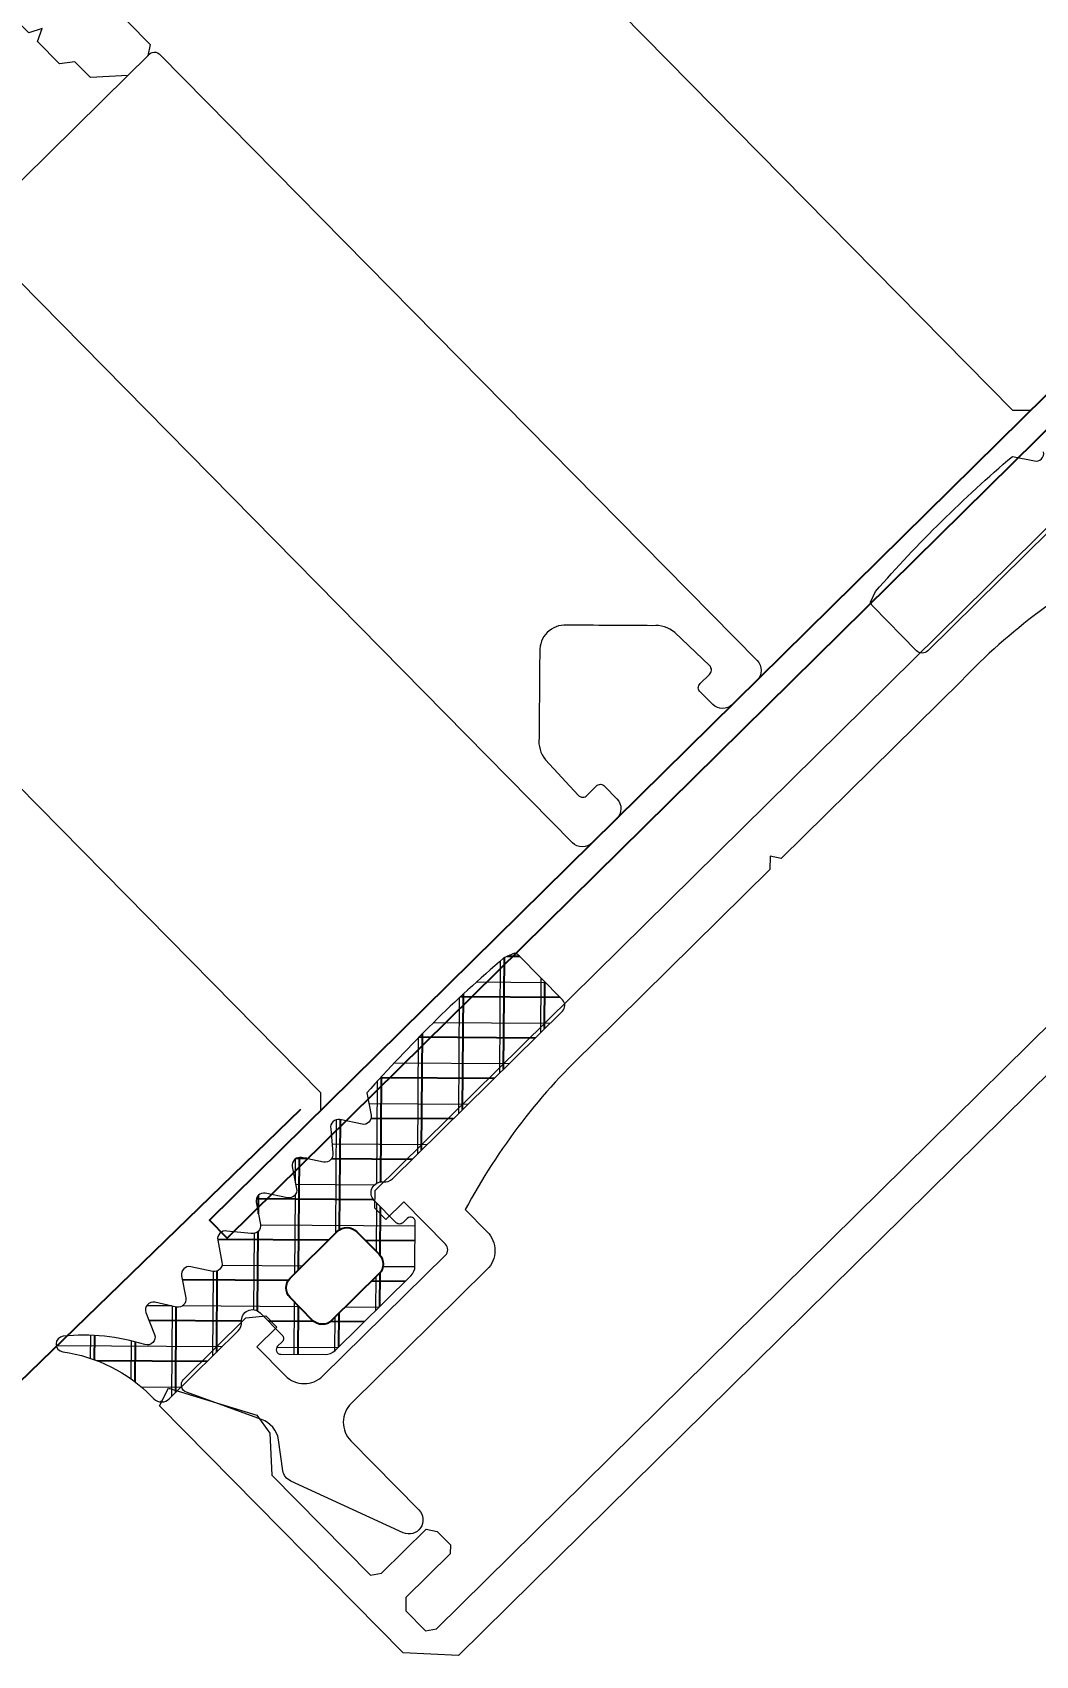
# Model space of a CAD drawing. Header units: millimetres. Extents: x -8417289 to 9420486, y 0 to 166066.
# Drawn here: x -189557.9 to -189518.7, y 109668.6 to 109731.8 of the extents above; entities that cross this region are included whole.
import ezdxf
from ezdxf import colors
from ezdxf.entities.mleader import LeaderData, LeaderLine
from ezdxf.math import Vec2, Vec3

# ---------------------------------------------------------------- set-up
doc = ezdxf.new("R2010")
doc.units = ezdxf.units.MM
doc.header["$MEASUREMENT"] = 0
doc.layers.get('0').update_dxf_attribs({"color": 250, "lineweight": 9})
for name, color, linetype, lineweight in [('_АР ТЕКСТ', 250, 'Continuous', 25), ('АР_Перегородки витражные', 152, 'Continuous', 13), ('АР_Подоконники', 163, 'Continuous', 9), ('АР_Размеры дверей', 15, 'Continuous', 0), ('АР_Сущ Несущая стена', 216, 'Continuous', 30)]:
    doc.layers.add(name, color=color, linetype=linetype, lineweight=lineweight)
for name, color, linetype in [('Тонкая', 7, 'Continuous'), ('ТХ_привязки ЭО', 96, 'Continuous'), ('ТХ_привязки_ВК', 174, 'Continuous')]:
    doc.layers.add(name, color=color, linetype=linetype)
doc.layers.add('ТХ_Задание КР', color=7, linetype='Continuous', true_color=0x9a5430)
doc.layers.get('АР_Размеры дверей').off()
doc.styles.add('ISOCPEUR', font='isocpeur.TTF')
doc.styles.add('ГОСТ 2.304', font='isocpeur.TTF', dxfattribs={"width": 0.7})

# ---------------------------------------------------------------- blocks, each defined once
blk = doc.blocks.new('_DotSmall')
at = {"color": 0, "linetype": 'ByBlock', "const_width": 0.5}
blk.add_lwpolyline([(-0.0625, 0, 1), (0.0625, 0, 1)], format="xyb", close=True, dxfattribs=at)
blk = doc.blocks.new('стойка витр.')
h = blk.add_hatch()
h.set_pattern_fill('ANSI37', scale=0.5, angle=-69.23283665521843)
h.set_pattern_definition([(335.7671633447816, (-69115.91679156918, 318510.7132420751), (0.6515825639889636, 1.447617495164233), []), (65.76716334478155, (-69115.91679156918, 318510.7132420751), (-1.447617495164233, 0.6515825639889636), [])])
edge = h.paths.add_edge_path()
edge.add_arc((-61.4231846681505, -46.18171078326122), 0.5487303657935584, 155.7657062155241, 200.7671633447816)
edge.add_line((-61.92355794899049, -45.95647403381008), (-61.2158101547102, -44.38418138318229))
edge.add_arc((-61.04906058835331, -44.45924160668073), 0.1828645893715156, 20.76716334478156, 155.7657062155241)
edge.add_line((-60.87807688978501, -44.39440310015198), (-60.79158864807687, -44.62247867199039))
edge.add_arc((-60.62063568932354, -44.55765182228788), 0.1828317201998032, 200.7671633447816, 290.7671633447816)
edge.add_line((-60.55580883962102, -44.72860478100483), (-59.41573388126562, -44.29627843504568))
edge.add_arc((-59.56703588945675, -43.89728440591716), 0.4267183308264255, -69.23283665521843, 72.29363907948373)
edge.add_arc((-59.30747769982554, -43.08429274379887), 0.4267017864716978, 200.7671633447816, 252.293639079486)
edge.add_line((-59.70645626049372, -43.23558888620755), (-63.00984306025202, -34.52432573194528))
edge.add_arc((-62.72490235927398, -34.41627373836673), 0.3047399585219917, 110.7671633447816, 200.7671633447816)
edge.add_line((-62.83295435277978, -34.13133303751965), (-60.55276270053582, -33.26666451912024))
edge.add_arc((-60.44481104638544, -33.55134061801073), 0.3044569814295733, 76.40287424864536, 110.7671633447816)
edge.add_line((-60.3732352333609, -33.25541671472456), (-60.07017099490622, -33.59351893464918))
edge.add_arc((-108.2133039044274, -55.86215009907028), 53.04387976268197, 16.71140087810911, 24.82292581145404)
edge.add_line((-57.40971669906867, -40.60932389061054), (-57.92081016927841, -41.32469074693654))
edge.add_arc((-57.67080742027611, -41.49902445886983), 0.304784542952794, 145.110888314415, 256.4234383751481)
edge.add_line((-57.74235391136608, -41.79529244099831), (-56.88543317024596, -41.99189640294935))
edge.add_arc((-56.95697966133594, -42.28816438507783), 0.304784542952794, -34.8891116855724, 76.4234383751481)
edge.add_line((-56.70697691233363, -42.46249809701112), (-57.17481998566655, -43.29191928954242))
edge.add_arc((-56.92481723669334, -43.46625300146843), 0.304784542952794, 145.1108883144276, 256.4234383751481)
edge.add_line((-56.99636372778332, -43.76252098359691), (-56.1394429866632, -43.95912494554796))
edge.add_arc((-56.21098947775317, -44.25539292764006), 0.3047845429175452, -34.88911168634446, 76.4234383742182)
edge.add_line((-55.96098672877997, -44.42972663955879), (-56.47208019898972, -45.14509349588479))
edge.add_arc((-56.22207744998741, -45.31942720781808), 0.304784542952794, 145.110888314415, 256.4234383752311)
edge.add_line((-56.29362394107739, -45.61569518994656), (-55.43668121195515, -45.81235713578644))
edge.add_arc((-55.50822770304512, -46.10862511790765), 0.3047845429466369, -34.88911168643649, 76.42343837776687)
edge.add_line((-55.25822495407192, -46.28295882984094), (-55.76931842428166, -46.99832568616694))
edge.add_arc((-55.51931567527936, -47.17265939811477), 0.3047845429466368, 145.1108883110316, 256.4234383751786)
edge.add_line((-55.59086216636933, -47.46892738023598), (-54.69071301640361, -47.77952769444528))
edge.add_arc((-54.76225950749358, -48.07579567657376), 0.304784542952794, -34.88911168566796, 76.42343837513553)
edge.add_line((-54.51225675849128, -48.25012938850705), (-55.0233282406989, -48.96555422872189))
edge.add_arc((-54.7733254917257, -49.13988794066245), 0.3047845429466368, 145.1108883109486, 256.4234383751578)
edge.add_line((-54.84487198281568, -49.43615592278366), (-53.98795124169555, -49.6327598847347))
edge.add_arc((-54.05949773284374, -49.92902786688501), 0.3047845429818857, -34.88911169317796, 76.42343837111807)
edge.add_line((-53.80949498384143, -50.10336157886923), (-54.32058845405118, -50.81872843519523))
edge.add_arc((-54.07058570504887, -50.99306214712851), 0.3047845429527939, 145.110888314415, 256.4234383750821)
edge.add_line((-54.14213219613885, -51.289330129257), (-53.29055360303028, -51.47184183257195))
edge.add_arc((-53.362076024001, -51.76811134383752), 0.3047803799531579, -43.67508993618791, 76.42790436632716)
edge.add_line((-53.141638296569, -51.97858292939782), (-53.80995652789716, -52.62318184232572))
edge.add_arc((-53.58948976171087, -52.83365406201483), 0.304801821276656, 136.3285933989482, 262.747126980386)
edge.add_arc((-54.63612651554286, -61.05759711530845), 7.985474883734515, 59.5860415328172, 82.74712698038475)
edge.add_arc((-50.74783774605021, -54.43386708250182), 0.3048115604497932, 253.2910110232634, 419.5860415328165)
edge.add_arc((-52.57053616183111, -60.50577614369104), 6.03477116777137, 73.29101102326332, 110.7671633447816)
edge.add_line((-54.71029190413537, -54.86308986830409), (-54.82445022999309, -54.90637969896488))
edge.add_arc((-54.97574411131791, -54.50740710097307), 0.4266954176128115, 200.7671633447816, 290.7671633447816)
edge.add_line((-55.37471671431558, -54.65870098416781), (-56.71485841512913, -51.12465313347639))
edge.add_arc((-56.31587985443184, -50.97335699107498), 0.4267017864716978, 149.2366398299847, 200.7671633447816)
edge.add_arc((-57.04912318740389, -50.53689152278093), 0.4266140358978636, -30.76336017001563, 40.01429570365114)
edge.add_arc((-57.04924751253566, -50.53686138928606), 0.4266898917694475, 40.00046259028549, 110.7671633447816)
edge.add_line((-57.20053943697712, -50.13789395169442), (-58.34061702035251, -50.57022129308461))
edge.add_arc((-58.27579017065, -50.74117425180884), 0.1828317201998032, 110.7671633447816, 200.7671633447816)
edge.add_line((-58.44674312937423, -50.80600110151136), (-58.36025488766609, -51.03407667334977))
edge.add_arc((-58.5312385862635, -51.09891517987853), 0.1828645893715156, 245.768620474039, 380.7671633447816)
edge.add_line((-58.60629032819998, -51.26566856380668), (-60.17861897521652, -50.55800074261788))
edge.add_arc((-59.95340767674497, -50.05761600615369), 0.5487303657759914, 200.7671633447816, 245.768620474038)
edge.add_line((-60.46648650063435, -50.25217996134597), (-61.93626349206897, -46.37627473846078))
edge = h.paths.add_edge_path(flags=16)
edge.add_arc((-59.3589242202288, -49.0410722918532), 0.5414973949664272, 200.7671633447816, 290.7671633447816)
edge.add_line((-60.77816753828665, -46.82561758724478), (-59.8652400081919, -49.23307164497237))
edge.add_arc((-60.27185175029445, -46.63361823412561), 0.5414973949664272, 110.7671633447816, 200.7671633447816)
edge.add_line((-59.31039323387085, -45.68990118378861), (-60.46385110344272, -46.12730244614795))
edge.add_arc((-59.11839388072258, -46.19621697176626), 0.5414973949664272, 20.76716334478156, 110.7671633447816)
edge.add_line((-57.69915056266473, -48.4116716763674), (-58.61207809275948, -46.00421761863981))
edge.add_arc((-58.20546635065693, -48.60367102949385), 0.5414973949664272, -69.23283665521843, 20.76716334478156)
edge.add_line((-59.16692486710963, -49.54738807983085), (-58.01346699753776, -49.10998681747151))
at = {"lineweight": 0, "ltscale": 100, "transparency": 33554687}
for points in [[(-4.8720624113339, 3.563811556159635), (-32.68827406296623, -6.984337978748954), (-32.78663952485658, -7.412805841304362), (-32.39756185706938, -8.438830995786702), (-31.09647737510386, -9.118948907402228), (-30.2985029091069, -8.81635004535201), (-29.78357822878752, -9.142708211846184), (-28.64349873815081, -8.710380147196702), (-28.58844165704795, -8.16787993638718), (-28.18751332900138, -8.537466511741513), (-27.04754980615689, -8.105182423096267)], [(-69.8438361948356, -5.633594956780144), (-69.21493715024553, -5.916666730459838), (-30.90838462579995, 8.609511357899464), (-30.62531285212026, 9.238410402496811), (-31.1873041553481, 10.72042096611403)], [(-91.4479567084054, -1.960141251613095), (-69.79711318280897, -59.05493725829001), (-67.79633972485317, -59.86096016635565), (-55.14222276612418, -55.06240889040782), (-55.17360051473952, -54.29197395897063), (-58.74284135404741, -53.81994964957266), (-59.49761640312499, -54.23655585793313), (-60.24856024209294, -55.69488708899735), (-65.37859903858043, -57.64024244590109), (-65.73629895772319, -57.38465222291416), (-66.6008891230158, -55.10466719327087), (-67.02936398953898, -55.00637070929224), (-67.71337109521846, -55.26575215648336), (-67.85490698204376, -55.58020167878567), (-66.99031681675115, -57.86018670842168), (-67.20262765098596, -58.33192996972502), (-68.22862381348386, -58.72099664351117), (-68.58632373265573, -58.46540642052423), (-90.15068845250062, -1.598661102303595)], [(-56.0608929025766, -41.98018508909445), (-55.7778211288678, -41.3512860444971), (-17.47126860445132, -26.8251079561378), (-16.84236955983215, -27.10817972981749), (-16.28037825660431, -28.59019029343472)]]:
    blk.add_lwpolyline(points, dxfattribs=at)
at = {"color": 7, "lineweight": 0, "ltscale": 100, "transparency": 33554687}
blk.add_lwpolyline([(-73.40517316877958, -7.111109647914418), (-70.10181337440736, -15.82230158713355, 0.414362099440266), (-69.70872084749863, -15.99923473002855), (-67.42870682594366, -15.13463357074215, 0.1511707915363169), (-67.28675684856717, -15.02397433044825), (-67.28408048482379, -14.56993261339812, 0.03540799054371244), (-69.94453478069045, -7.554127657436766), (-70.80145552181057, -7.357523695485725, -0.527867958552825), (-70.9799117797229, -6.88692200143123)], format="xyb", dxfattribs=at)
at = {"lineweight": 0, "ltscale": 100, "transparency": 33554687}
for points in [[(-75.65109363460215, -9.228998069294903, -0.08279896819570452), (-71.78454054114991, -16.33338165576424), (-68.2828855071275, -25.56749207813118), (-67.85441064060433, -25.66578856210981), (-68.06674346281216, -26.13747383952432), (-64.60831683766446, -35.257587909633, -0.08279896819570452), (-62.79196445917478, -43.13942544953898), (-63.93198596592993, -43.57173152618634, 0.4143260923033303), (-64.53356650879141, -44.90831919242919), (-61.89652362803463, -51.86238660132221, -0.4143260923197836), (-62.49810417322442, -53.19897426147509), (-66.03213605380733, -54.539109906269, 0.8270430078467679), (-65.84594417811604, -55.60071914693981), (-61.02268547978019, -55.59720897083025, 0.2496293600316565), (-60.5639567229955, -55.36182965500484), (-59.91132736596046, -54.3320132763838, -0.2673491356416615), (-58.97583718542592, -53.89078178507043), (-55.8782996214868, -54.15051325823879, 0.5512236456822476), (-55.5684323037276, -53.73866745794658), (-56.77889371593483, -50.54659564225585), (-57.45105016132584, -50.14953851031169), (-58.02103192274808, -50.36568055463431), (-57.63195425496087, -51.39170570910937), (-59.11396481856355, -51.95369701235177, -0.4143260923197838), (-60.45053247085889, -51.35207201584126), (-62.82818291042349, -45.08204070453939, -0.414362099391309), (-62.65124893639586, -44.68894855178223), (-60.48523126714281, -43.867575801356), (-60.13938200823031, -44.77960460352188), (-59.56940024680807, -44.56346255919925), (-59.28629948117305, -43.93455252060812), (-73.55412178576807, -6.30930235532287)], [(-29.84699778209324, -15.16484771611431), (-32.39756185706938, -8.438830995786702), (-32.78663952485658, -7.412805841304362, 0.5239329190821609), (-33.2204523376422, -7.186144611914642), (-64.21182667926769, -18.93829823563283, 0.4143255057077639), (-64.53033920991584, -19.64587643784762), (-64.05480472955969, -20.89989428329136, 0.410627156480438), (-63.35370618529851, -21.2207818566676), (-62.72021259606117, -20.98055557451153, 0.4925517741577297), (-62.57218080674647, -20.68314875576471), (-62.75156135272118, -20.21010964907327, -0.4411110715409258), (-62.61002546586678, -19.89566012677096), (-60.83807044223067, -19.28752400128724, -0.2080566110632873), (-59.94503853938659, -19.40384657128016, -1.575399656426527e-05), (-56.87977393603069, -20.78551547546522, -0.4398191101055806), (-56.36006749374792, -22.15601788895583, -1.575399656426528e-05), (-57.73845635901671, -25.2227588602982, -0.2080566110632873), (-58.32981322327396, -25.9019745689875), (-60.05946139091975, -26.62167684709857, -0.4411110715409258), (-60.37391091321479, -26.48014096025872), (-60.5532914591895, -26.00710185356729, 0.4925517741577297), (-60.86130306290579, -25.88263065828505), (-61.49479665214312, -26.12285694043385, 0.410627156480438), (-61.80683951149695, -26.82793655114801), (-61.3313050311408, -28.08195439658448, 0.4143255057077639), (-60.62370682114852, -28.40042247599195), (-29.6323624739598, -16.64818975485105, 0.5239329190821609)]]:
    blk.add_lwpolyline(points, format="xyb", dxfattribs=at)
blk.add_lwpolyline([(-72.91737339223619, -0.2793946658493951), (-54.81141330953687, -48.02608389785019), (-53.89938450735644, -47.68023463893769), (-72.00534459005576, 0.06645459306309931)], close=True)
at = {"color": 7, "lineweight": 0, "ltscale": 100, "transparency": 33554687}
blk.add_lwpolyline([(-53.29055360303028, -51.47184183257923, -0.5779496213016146), (-53.141638296569, -51.97858292939782), (-53.80995652789716, -52.62318184232572, 0.615333828900983), (-53.62795459362678, -53.13601908472629, -0.1014034095220688), (-50.59355139863328, -54.17098724229436, -0.8870851218243345), (-50.83548992767464, -54.72580403192842, 0.1649969122064492), (-54.71037595931557, -54.86312174275372), (-54.82437231158838, -54.90635015161388, -0.4143043114941015), (-55.37473404189222, -54.65865529014263), (-56.71485869266326, -51.12465240150777, -0.2286961432583318), (-56.6825516007957, -50.75512261017138, 0.3190489133936659), (-56.72238630641368, -50.26258777469775, 0.3190018552396916), (-57.20057019143132, -50.1379056140504), (-58.34056270623114, -50.57020069668943, 0.4143996870833266), (-58.44672253300087, -50.80605541561818), (-58.36026571528055, -51.03404812018562, -0.6683385997492722), (-58.60634048073553, -51.26564599134144), (-60.17864607612137, -50.55798854513705, -0.1988829373258806), (-60.46647005763953, -50.25222332264093), (-61.93627993503469, -46.37623137718037, -0.1988829373551211), (-61.92357014780282, -45.95650113405281), (-61.21583272970747, -44.38423153456097, -0.6683385997492723), (-60.87806606217055, -44.39443165331613), (-60.79160924445023, -44.62242435788357, 0.4143996870833266), (-60.55575452549965, -44.72858418460964), (-59.41576201069984, -44.29628910197061, 0.7102015621310012), (-59.43724861560622, -43.49078250258754, -0.2286961432583318), (-59.70645598293049, -43.23558961817616), (-63.00981577733182, -34.52439767894975, -0.414362099440266), (-62.83288180333329, -34.13130552614166), (-60.55286778177833, -33.26670436685527, -0.1511707915363169), (-60.3732352333609, -33.25541671472456), (-60.07017099493532, -33.59351893464918, -0.03540799054371244), (-57.40971669906867, -40.60932389061054), (-57.92081016927841, -41.32469074693654, 0.527867958552825), (-57.74235391136608, -41.79529244099831), (-56.88543317024596, -41.99189640294935, -0.5278679585528249), (-56.70697691233363, -42.46249809701112), (-57.17481998566655, -43.29191928953514, 0.527867958552825), (-56.99636372778332, -43.76252098359691), (-56.1394429866632, -43.95912494554796, -0.5278679585528249), (-55.96098672877997, -44.42972663955879), (-56.47208019898972, -45.14509349588479, 0.527867958552825), (-56.29362394107739, -45.61569518994656), (-55.43668121195515, -45.81235713578644, -0.5278679585717272), (-55.25822495407192, -46.28295882984094), (-55.76931842428166, -46.99832568616694, 0.5278679585717273), (-55.59086216636933, -47.46892738023598), (-54.69071301640361, -47.77952769444528, -0.5278679585528249), (-54.51225675849128, -48.25012938850705), (-55.02332824072801, -48.96555422872189, 0.5278679585717273), (-54.84487198281568, -49.43615592278366), (-53.98795124169555, -49.6327598847347, -0.5278679585717272), (-53.80949498384143, -50.10336157886923), (-54.32058845405118, -50.81872843519523, 0.5278679585528251), (-54.14213219613885, -51.289330129257)], format="xyb", close=True, dxfattribs=at)
at = {"color": 7}
blk.add_lwpolyline([(-57.69915056266473, -48.4116716763674), (-58.61207809275948, -46.00421761863981, 0.414213562373095), (-59.31039323387085, -45.68990118378861), (-60.46385110341362, -46.12730244614795, 0.414213562373095), (-60.77816753828665, -46.82561758724478), (-59.8652400081919, -49.23307164497237, 0.414213562373095), (-59.16692486710963, -49.54738807983085), (-58.01346699753776, -49.10998681747151, 0.414213562373095)], format="xyb", close=True, dxfattribs=at)
blk = doc.blocks.new('A$Cf7573d2c')
h = blk.add_hatch()
h.set_pattern_fill('ANSI37', color=5, scale=0.4999999999999999, angle=11.05056813833426)
h.set_pattern_definition([(56.05056813833426, (-325577.4095054723, -14427.83152940594), (-1.316880116997287, 0.8865568269756945), []), (146.0505681383342, (-325577.4095054723, -14427.83152940594), (-0.8865568269756945, -1.316880116997287), [])])
edge = h.paths.add_edge_path()
edge.add_arc((64.33111110969912, -128.3498075153038), 0.5487303657935583, 236.0491110090769, 281.0505681383343)
edge.add_line((64.02465502882842, -128.8049884507491), (62.5943675476592, -127.8420300712169))
edge.add_arc((62.6964941410115, -127.6903408693615), 0.1828645893715156, 101.0505681383343, 236.0491110090769)
edge.add_line((62.66144351905677, -127.5108668851608), (62.90084430354182, -127.464112775182))
edge.add_arc((62.86579998303205, -127.2846710572048), 0.1828317201998032, 281.0505681383343, 371.0505681383343)
edge.add_line((63.04524170095101, -127.2496267367242), (62.81153324386105, -126.0529407557042))
edge.add_arc((62.39272695605177, -126.1347321136127), 0.4267183308264255, 11.05056813833426, 152.5770438730364)
edge.add_arc((61.63520486350171, -125.741684818975), 0.4267017864716978, 281.0505681383343, 332.5770438730386)
edge.add_line((61.71699305053335, -126.1604748702666), (52.57316753512714, -127.9462310226809))
edge.add_arc((52.51475641829893, -127.6471414410917), 0.3047399585219916, 191.0505681383343, 281.0505681383343)
edge.add_line((52.21566683682613, -127.7055525578762), (51.74824136705138, -125.3121367879066))
edge.add_arc((52.04705320764333, -125.2537799129059), 0.3044569814295733, 156.6862790421981, 191.0505681383343)
edge.add_line((51.76745464210398, -125.1332863625867), (52.15185628761537, -124.8916328529886))
edge.add_arc((65.97568449180108, -176.1025199187134), 53.04387976268197, 96.9948056716618, 105.1063306050067)
edge.add_line((59.51603473455179, -123.4534353560011), (60.13487965066452, -124.0779329494544))
edge.add_arc((60.34890666254796, -123.8609397333348), 0.3047845429527939, 225.3942931079677, 336.7068431687009)
edge.add_line((60.62884931976441, -123.9814624542196), (60.96725961333141, -123.1700163699861))
edge.add_arc((61.24720227066427, -123.2905390908709), 0.3047845429527939, 45.39429310798031, 156.7068431687008)
edge.add_line((61.4612292824313, -123.0735458747513), (62.19979196286295, -123.6746630204871))
edge.add_arc((62.41381897474639, -123.4576698043966), 0.3047845429527939, 225.3942931079802, 336.7068431687009)
edge.add_line((62.69376163207926, -123.5781925252813), (63.03217192564625, -122.7667464410479))
edge.add_arc((63.3121145828627, -122.8872691619326), 0.3047845429175451, 45.39429310720823, 156.7068431677709)
edge.add_line((63.52614159462973, -122.6702759458421), (64.14498651074246, -123.2947735392954))
edge.add_arc((64.3590135226259, -123.0777803231613), 0.3047845429527939, 225.3942931079677, 336.7068431687838)
edge.add_line((64.63895617984235, -123.1983030440606), (64.97742733650375, -122.3868450734735))
edge.add_arc((65.25736999383662, -122.5073677943583), 0.3047845429466368, 45.39429310711621, 156.7068431713195)
edge.add_line((65.47139700560365, -122.2903745782678), (66.09024192171637, -122.9148721717211))
edge.add_arc((66.30426893359981, -122.6978789555869), 0.3047845429466368, 225.3942931045843, 336.7068431687313)
edge.add_line((66.58421159081627, -122.8184016764717), (67.04227878560778, -121.9835870309034))
edge.add_arc((67.32222144294064, -122.1041097518028), 0.3047845429527939, 45.39429310788474, 156.7068431686882)
edge.add_line((67.53624845470767, -121.8871165356832), (68.1551542339148, -122.5116022427828))
edge.add_arc((68.36918124579825, -122.2946090266778), 0.3047845429466368, 225.3942931045013, 336.7068431687105)
edge.add_line((68.6491239030147, -122.4151317475626), (68.98753419658169, -121.6036856633291))
edge.add_arc((69.26747685391456, -121.7242083842866), 0.3047845429818856, 45.39429310037474, 156.7068431646707)
edge.add_line((69.481503865798, -121.507215168167), (70.10034878191072, -122.1317127616203))
edge.add_arc((70.31437579367775, -121.9147195455007), 0.3047845429527939, 225.3942931079677, 336.7068431686348)
edge.add_line((70.59431845101062, -122.0352422663855), (70.91793702426367, -121.2266832759051))
edge.add_arc((71.19788525125477, -121.3471825300367), 0.3047803799531579, 36.60831485736478, 156.7113091598798)
edge.add_line((71.44254189264029, -121.1654293792235), (71.96509846893605, -121.932952435207))
edge.add_arc((72.20976063632406, -121.751170769232), 0.3048018212766559, 216.6119981925009, 343.0305317739388)
edge.add_arc((80.13908216857817, -124.1707880690083), 7.985474883734514, 139.8694463263699, 163.0305317739375)
edge.add_arc((74.26661746005993, -119.2203590623394), 0.3048115604497932, 333.5744158168162, 499.8694463263692)
edge.add_arc((79.9437970238505, -122.0416958666174), 6.034771167771369, 153.574415816816, 191.0505681383343)
edge.add_line((74.02092018874828, -123.1984123558068), (74.04432195366826, -123.3182392734743))
edge.add_arc((73.62553816125728, -123.4000262381305), 0.4266954176128115, 281.0505681383343, 371.0505681383343)
edge.add_line((73.70732512685936, -123.8188100359112), (69.99779226840474, -124.5432684273837))
edge.add_arc((69.9160040813731, -124.1244783760631), 0.4267017864716978, 229.5200446235374, 281.0505681383343)
edge.add_arc((69.36204682325479, -124.7735386556014), 0.4266140358978635, 49.52004462353707, 120.2977004972038)
edge.add_arc((69.36199613905046, -124.7736561114725), 0.4266898917694475, 120.2838673838382, 191.0505681383343)
edge.add_line((68.94321776321158, -124.8554420182627), (69.17692675837316, -126.0521307546442))
edge.add_arc((69.35636847629212, -126.0170864341635), 0.1828317201998032, 191.0505681383343, 281.0505681383343)
edge.add_line((69.39141279680189, -126.1965281521116), (69.63081358128693, -126.1497740421328))
edge.add_arc((69.66586420335807, -126.3292480263626), 0.1828645893715156, 326.0520252675917, 461.0505681383343)
edge.add_line((69.81755859940313, -126.4313669041439), (68.85467297048308, -127.8617033627816))
edge.add_arc((68.39947644830681, -127.5552704343863), 0.5487303657759913, 281.0505681383343, 326.0520252675907)
edge.add_line((68.50465449760668, -128.093826457567), (64.43628915899899, -128.8883635385282))
edge = h.paths.add_edge_path(flags=16)
edge.add_arc((67.49784930306487, -126.7977480293048), 0.5414973949664271, 281.0505681383343, 371.0505681383343)
edge.add_line((65.07464351388626, -127.8227186860313), (67.60164097114466, -127.3292051944445))
edge.add_arc((64.97085184580646, -127.2912615208479), 0.5414973949664271, 191.0505681383343, 281.0505681383343)
edge.add_line((64.20294280792587, -126.1843197611743), (64.43939468066674, -127.3950531889132))
edge.add_arc((64.73439997306559, -126.080528093109), 0.5414973949664271, 101.0505681383343, 191.0505681383343)
edge.add_line((67.1576057622442, -125.0555574363825), (64.6306083049858, -125.5490709279693))
edge.add_arc((67.261397430324, -125.5870146015659), 0.5414973949664271, 11.05056813833426, 101.0505681383343)
edge.add_line((68.0293064682046, -126.6939563612686), (67.79285459546372, -125.4832229335298))
at = {"color": 5, "lineweight": 0, "ltscale": 100, "transparency": 33554687}
for points in [[(24.84361533320043, -64.21413804324402), (30.5457701429259, -93.41157833833131), (30.95148985553533, -93.58084731984127), (32.02846282953396, -93.37051838135812), (32.91841456328984, -92.2028852563817), (32.75483463390265, -91.3652869478974), (33.16341741790529, -90.91283011251653), (32.92970803170465, -89.71613937416987), (32.40428244089708, -89.57031170348637), (32.83623378630728, -89.23751176930091), (32.60254817281384, -88.04094275718671)], [(61.09487798134796, -122.3553278650652), (60.52277613105252, -121.9701745055936), (52.67016501864418, -81.76148993524839), (53.05531837814488, -81.18938808498206), (54.61091895704158, -80.88558490110154)], [(22.94347876822576, -129.8061585653631), (23.32863212761004, -129.2340567151259), (15.4760210152017, -89.0253721447516), (14.90391916502267, -88.64021878529456), (13.34831858612597, -88.94402196916053)], [(15.67648944130633, -150.4803732157889), (75.60635762184393, -138.7762860547809), (76.73849811567925, -136.9402508533822), (74.14448082877789, -123.6577870507317), (73.37980229884852, -123.5586846164078), (72.31215118651744, -126.997057519402), (72.59539396036416, -127.8113176980987), (73.90606443420984, -128.7976186348387), (74.95769129716791, -134.1823922103358), (74.64539685309865, -134.4918235831428), (72.25219796574675, -134.9592066964542), (72.08299579052255, -135.3649449543445), (72.2232131017372, -136.0829167931952), (72.50926402688492, -136.2754934729019), (74.90246291435324, -135.8081103595905), (75.33160610822961, -136.0969939244096), (75.5419291035505, -137.1739364668611), (75.22963465948123, -137.4833678396972), (15.53914114448708, -149.1407059916237)]]:
    blk.add_lwpolyline(points, dxfattribs=at)
for points in [[(39.08846345345955, -91.99172571639065), (32.02846282953396, -93.37051838135812), (30.95148985553533, -93.58084731984127, 0.5239329190821609), (30.65486346394755, -93.97018220560858), (37.00786279537715, -126.5004419321049, 0.4143255057077639), (37.65153361205012, -126.9338067024219), (38.9678203741787, -126.676740644034, 0.410627156480438), (39.4024325129576, -126.0398573796992), (39.2725701663876, -125.3749073325598, 0.4925517741577297), (39.00441380601842, -125.1788043166307), (38.50788569322322, -125.2757744666596, -0.4411110715409258), (38.22183476819191, -125.0831977869093), (37.92148406605702, -123.2340240231424, -0.2080566110632873), (38.18685929093044, -122.3734353235923, -1.575399656426527e-05), (40.06604728137609, -119.585334079733, -0.4398191101055806), (41.50460271420889, -119.3043893908471, -1.575399656426528e-05), (44.29471273510717, -121.1805935695593, -0.2080566110632873), (44.86437866126653, -121.8781017433357), (45.2818353921175, -123.7044051219855, -0.4411110715409258), (45.08925871236715, -123.9904560471041), (44.59273059957195, -124.087426197133, 0.4925517741577297), (44.41806037095375, -124.3700116491673), (44.54792271752376, -125.0349616963067, 0.410627156480438), (45.19022270385176, -125.4615279057325), (46.50650946598034, -125.2044618473301, 0.4143255057077639), (46.93983379960991, -124.5607638076181), (40.58675144321751, -92.03052029560786, 0.5239329190821609)], [(25.50718534481712, -136.1369224294031, -0.08279896819570452), (33.1622308997903, -133.5248779198446), (42.85486593982205, -131.6319412461453), (43.02406811504625, -131.226202988255), (43.45315044582821, -131.5150984393986), (53.02612858463544, -129.6455303270777, -0.08279896819570452), (61.10145286098123, -129.1854903290514), (61.33515036082827, -130.3821202042891, 0.4143260923033303), (62.55103249812964, -131.2006532625819), (69.85040778759867, -129.7751115885476, -0.4143260923197836), (71.0662899184972, -130.5936446481064), (71.79074503609445, -134.3031607434823, 0.8270430078467679), (72.86854960559867, -134.2988128241996), (73.67913465679158, -129.5441531447577, 0.2496293600316565), (73.52455383271445, -129.0522789093666), (72.619657991454, -128.2352046362066, -0.2673491356416615), (72.34264336677734, -127.2386656231538), (73.12143540277611, -124.2293995393848, 0.5512236456822476), (72.76779550150968, -123.854468161604), (69.41721967817284, -124.5088235384173), (68.91241536068264, -125.1043243815511), (69.02925816737115, -125.7026088876155), (70.1062311414862, -125.4922799491178), (70.41003432532307, -127.047880528, -0.4143260923197838), (69.5914608289022, -128.2637354356993), (63.01008780975826, -129.5490538552986, -0.414362099391309), (62.65249671973288, -129.3083139872324), (62.20847622456495, -127.0347415695287), (63.16579229745548, -126.8477811923949), (63.04894949065056, -126.2494966863305), (62.47684169723652, -125.8643128953117), (22.98328991362359, -133.5772611531283)], [(23.79873376479372, -133.5657741833857), (32.94248452899046, -131.7800326296419, 0.414362099440266), (33.18322364089545, -131.422441030576), (32.71583458443638, -129.0292117116478, 0.1511707915363169), (32.630720381625, -128.8706215605489), (32.18364376563113, -128.7913527572819, 0.03540799054371244), (24.8194653185783, -130.2295502542984), (24.4810550250113, -131.0409963385318, -0.527867958552825), (23.9870853559114, -131.1374668337667)]]:
    blk.add_lwpolyline(points, format="xyb", dxfattribs=at)
blk.add_lwpolyline([(70.91793702438008, -121.2266832759051, -0.5779496213016146), (71.44254189264029, -121.1654293792235), (71.96509846893605, -121.932952435207, 0.615333828900983), (72.50129622267559, -121.8401154269523, -0.1014034095220688), (74.03354838804808, -119.0239184986858, -0.8870851218243345), (74.53957297909074, -119.3560254621116, 0.1649969122064492), (74.02093741961289, -123.1985005847819), (74.04430598090403, -123.3181574859918, -0.4143043114941015), (73.70727716386318, -123.8188194029062), (69.99779150006361, -124.5432685773994, -0.2286961432583318), (69.6390153770335, -124.4490575993696, 0.3190489133936659), (69.14682304044254, -124.4051933571318, 0.3190018552396916), (68.94322406768333, -124.8554742998385), (69.17691562429536, -126.052073743529, 0.4143996870833266), (69.39146980794612, -126.1965170180483), (69.63078361039516, -126.1497798953642, -0.6683385997492722), (69.81752788624726, -126.4314125275559), (68.85465637396555, -127.8617280162871, -0.1988829373258806), (68.5047000120394, -128.0938175687479), (64.43624364468269, -128.8883724273182, -0.1988829373551211), (64.02467968140263, -128.8050050484017), (62.59441316942684, -127.8420607866574, -0.6683385997492723), (62.66147348994855, -127.5108610319294), (62.90078729239758, -127.4641239092452, 0.4143996870833266), (63.04523056687322, -127.249569725609), (62.81153901026119, -126.0529702819185, 0.7102015621310012), (62.0139613050269, -125.9381993797433, -0.2286961432583318), (61.71699381875806, -126.1604747202218), (52.57324305467773, -127.9462162739947, -0.414362099440266), (52.21565196465235, -127.7054764059576), (51.74826290807687, -125.3122470870148, -0.1511707915363169), (51.76745464210398, -125.1332863625867), (52.15185628749896, -124.8916328530177, -0.03540799054371244), (59.51603473455179, -123.4534353560011), (60.13487965066452, -124.0779329494544, 0.527867958552825), (60.62884931976441, -123.9814624542196), (60.96725961333141, -123.1700163699861, -0.5278679585528249), (61.4612292824313, -123.0735458747513), (62.19979196297936, -123.6746630204871, 0.527867958552825), (62.69376163207926, -123.5781925252813), (63.03217192564625, -122.7667464410479, -0.5278679585528249), (63.52614159462973, -122.6702759458421), (64.14498651074246, -123.2947735392809, 0.527867958552825), (64.63895617984235, -123.1983030440606), (64.97742733662017, -122.3868450734735, -0.5278679585717272), (65.47139700560365, -122.2903745782678), (66.09024192171637, -122.9148721717065, 0.5278679585717273), (66.58421159081627, -122.8184016764717), (67.04227878560778, -121.9835870309034, -0.5278679585528249), (67.53624845470767, -121.8871165356832), (68.1551542339148, -122.5116022427974, 0.5278679585717273), (68.6491239030147, -122.4151317475626), (68.98753419658169, -121.6036856633291, -0.5278679585717272), (69.481503865798, -121.507215168167), (70.10034878191072, -122.1317127616203, 0.5278679585528251), (70.59431845101062, -122.0352422663855)], format="xyb", close=True, dxfattribs=at)
at = {"color": 5}
blk.add_lwpolyline([(17.14735063223634, -131.9319502510043), (67.26492687151767, -122.1441683250596), (67.07796649448574, -121.1868522522418), (16.96039025508799, -130.9746341781865)], close=True, dxfattribs=at)
blk.add_lwpolyline([(67.1576057622442, -125.0555574363825), (64.6306083049858, -125.5490709279693, 0.414213562373095), (64.20294280792587, -126.1843197611743), (64.43939468066674, -127.395053188884, 0.414213562373095), (65.07464351388626, -127.8227186860313), (67.60164097114466, -127.3292051944445, 0.414213562373095), (68.0293064682046, -126.6939563612686), (67.79285459546372, -125.4832229335298, 0.414213562373095)], format="xyb", close=True, dxfattribs=at)
at = {"layer": 'АР_Перегородки витражные', "rotation": 80.28340479355269}
blk.add_blockref('стойка витр.', (29.17858439369593, -60.01344902928395), dxfattribs=at)
blk = doc.blocks.new('A$Cd39b9c29')
at = {"color": 5, "ltscale": 150}
blk.add_line((2737.194348775665, -4824.668904606078), (4710.734972454258, -2905.506042351364), dxfattribs=at)
at = {"color": 241, "ltscale": 100, "true_color": 0xf7abae, "xscale": -1, "rotation": 55.74238624617955}
blk.add_blockref('A$Cf7573d2c', (4644.773496303824, -2786.183340854594), dxfattribs=at)
blk = doc.blocks.new('A$Cec9b444d')
at = {"layer": 'Тонкая', "ltscale": 100, "rotation": 359.8999999999999}
blk.add_blockref('A$Cd39b9c29', (-19.13216614062549, 2.909131854816223), dxfattribs=at)
blk = doc.blocks.new('_None')
blk = doc.blocks.new('_Dot')
at = {"color": 0, "linetype": 'ByBlock', "lineweight": -2}
blk.add_line((-0.5, 0), (-1, 0), dxfattribs=at)
at = {"color": 0, "linetype": 'ByBlock', "const_width": 0.5}
blk.add_lwpolyline([(-0.25, 0, 1), (0.25, 0, 1)], format="xyb", close=True, dxfattribs=at)

msp = doc.modelspace()

# ---------------------------------------------------------------- linework, layer by layer
at = {"layer": 'АР_Подоконники', "ltscale": 100}
msp.add_arc((-197115.7542506705, 115490.9179209339), 8940.172386791677, 271.6912536695478, 356.3290814001832, dxfattribs=at)
at = {"layer": 'АР_Сущ Несущая стена', "lineweight": 18, "ltscale": 100}
for centre, radius, start, end in [((-197116.3547424845, 115484.5892881857), 9778.654617052323, 272.5925479651556, 356.6353913736798), ((-197124.0221649795, 115502.5789153872), 9144.28346907419, 272.8206375183279, 356.2887310665694)]:
    msp.add_arc(centre, radius, start, end, dxfattribs=at)

# ---------------------------------------------------------------- block references
at = {"layer": 'АР_Размеры дверей', "ltscale": 100}
msp.add_blockref('A$Cec9b444d', (-194233.915110983, 112600.6824583525), dxfattribs=at)

# ---------------------------------------------------------------- leaders
at = {"layer": '_АР ТЕКСТ'}
ml = msp.add_multileader_mtext('Standard', dxfattribs=at)
ml.set_content('{\\W0.8;-2,550}', color=256, style='ISOCPEUR')
ml.set_leader_properties(color=256, linetype='Continuous', lineweight=-1)
ml.set_arrow_properties(name='DOTSMALL')
ml.build(insert=Vec2(0, 0))
ml.multileader.update_dxf_attribs({"has_text_frame": 1, "text_left_attachment_type": 4, "text_right_attachment_type": 4, "dogleg_length": 100, "arrow_head_size": 180})
ctx = ml.context
ctx.base_point, ctx.char_height, ctx.arrow_head_size, ctx.landing_gap_size, ctx.plane_origin = Vec3(-302775.822290387, 123943.2638625839, -1.961751612303354), 250, 180, 50, Vec3(-302295.4889269536, 121699.245469789, -1.961751612303354)
ctx.left_attachment, ctx.right_attachment = 4, 4
notes = []
notes.append((ctx, [(0, (0, 0, 0), (0, 0), (1, 0), 1, [])]))
ctx.mtext.insert, ctx.mtext.width, ctx.mtext.defined_height, ctx.mtext.line_spacing_style, ctx.mtext.flow_direction = Vec3(-302725.822290387, 124276.5971959173, -1.961751612303354), 801.0864057841361, 330.709552927064, 2, 5
ml = msp.add_multileader_mtext('Standard', dxfattribs=at)
ml.set_content('{\\W0.8;-2,550}', color=256, style='ISOCPEUR')
ml.set_leader_properties(color=256, linetype='Continuous', lineweight=-1)
ml.set_arrow_properties(name='DOTSMALL')
ml.build(insert=Vec2(0, 0))
ml.multileader.update_dxf_attribs({"has_text_frame": 1, "text_left_attachment_type": 4, "text_right_attachment_type": 4, "dogleg_length": 100, "arrow_head_size": 180})
ctx = ml.context
ctx.base_point, ctx.char_height, ctx.arrow_head_size, ctx.landing_gap_size, ctx.plane_origin = Vec3(-314736.0148765142, 120073.2763382189, -1.961751612303354), 250, 180, 50, Vec3(-314255.6815130808, 117829.2579454239, -1.961751612303354)
ctx.left_attachment, ctx.right_attachment = 4, 4
notes.append((ctx, [(0, (0, 0, 0), (0, 0), (1, 0), 1, [])]))
ctx.mtext.insert, ctx.mtext.width, ctx.mtext.defined_height, ctx.mtext.line_spacing_style, ctx.mtext.flow_direction = Vec3(-314686.0148765142, 120406.6096715522, -1.961751612303354), 801.0864057841361, 330.709552927064, 2, 5
at = {"layer": 'ТХ_Задание КР', "color": 1, "ltscale": 100}
ml = msp.add_multileader_mtext('Standard', dxfattribs=at)
ml.set_content('\\pxsm1,qc;{\\C1;Зона усиления для настенного крепления табло электронного на высоте 5,0м от УЧП}', color=7, style='ГОСТ 2.304')
ml.set_leader_properties(color=256, lineweight=25)
ml.build(insert=Vec2(0, 0))
ml.multileader.update_dxf_attribs({"text_left_attachment_type": 6, "text_right_attachment_type": 6, "dogleg_length": 150, "arrow_head_size": 225, "scale": 75})
ctx = ml.context
ctx.base_point, ctx.scale, ctx.char_height, ctx.arrow_head_size, ctx.landing_gap_size, ctx.plane_origin = Vec3(-169022.7920769965, 108470.9103196533), 75, 187.5, 225, 150, Vec3(-123635.7946177102, 93017.54080780555)
ctx.left_attachment, ctx.right_attachment, ctx.text_align_type = 6, 6, 1
notes.append((ctx, [(0, (1, 1, 0), (-169172.7920769965, 108470.9103196533), (1, 0), 150, [(1, [(-170593.5767180584, 115796.7638980248)], 0, [])])]))
ctx.mtext.insert, ctx.mtext.width, ctx.mtext.defined_height, ctx.mtext.alignment, ctx.mtext.line_spacing_factor, ctx.mtext.flow_direction = Vec3(-166625.6274617399, 108714.6603196533), 4494.3292305132, 2263.282723931537, 2, 0.8, 5
at = {"layer": 'ТХ_привязки ЭО'}
ml = msp.add_multileader_mtext('Standard', dxfattribs=at)
ml.set_content('\\A1;{\\fArial|b0|i0|c204|p34;Кабель из стены на Н-1200 \\A0;мм от УЧП\\A1; (\\fArial|b0|i0|c0|p34;L-1\\fArial|b0|i0|c204|p34;,0м)\\Pдля подкл. электросушителя для рук \\A0;(поз. У240):\\P- 1,0 кВт/220В/1Ф}', color=256, style='ISOCPEUR')
ml.set_leader_properties()
ml.set_arrow_properties(name='NONE')
ml.build(insert=Vec2(0, 0))
ml.multileader.update_dxf_attribs({"text_left_attachment_type": 6, "text_right_attachment_type": 6, "dogleg_length": 0.36})
ctx = ml.context
ctx.base_point, ctx.char_height, ctx.landing_gap_size, ctx.plane_origin = Vec3(-184514.5, 107319, 196.8315400125672), 200, 0, Vec3(-210059.7537417857, 104422.6526754235, 196.8315400125672)
ctx.left_attachment, ctx.right_attachment = 6, 6
notes.append((ctx, [(0, (1, 1, 0), (-184514.86, 107319, 196.8315400125672), (1, 0), 0.36, [(3, [(-197213.9146120227, 120104.3604835001, 196.8315400125672)], 0, [])])]))
ctx.mtext.insert, ctx.mtext.width, ctx.mtext.flow_direction = Vec3(-184514.5, 107559, 196.8315400125672), 6437.977942073427, 5
ml = msp.add_multileader_mtext('Standard', dxfattribs=at)
ml.set_content('\\A1;{\\fArial|b0|i0|c204|p34;Кабель из стены на Н-1200 \\A0;мм от УЧП\\A1; (\\fArial|b0|i0|c0|p34;L-1\\fArial|b0|i0|c204|p34;,0м)\\Pдля подкл. электросушителя для рук \\A0;(поз. У240):\\P- 1,0 кВт/220В/1Ф}', color=256, style='ISOCPEUR')
ml.set_leader_properties()
ml.set_arrow_properties(name='NONE')
ml.build(insert=Vec2(0, 0))
ml.multileader.update_dxf_attribs({"text_left_attachment_type": 6, "text_right_attachment_type": 6, "dogleg_length": 0.36})
ctx = ml.context
ctx.base_point, ctx.char_height, ctx.landing_gap_size, ctx.plane_origin = Vec3(-184492.5, 106200, 196.8315400125672), 200, 0, Vec3(-210059.7537417857, 101783.4018863586, 196.8315400125672)
ctx.left_attachment, ctx.right_attachment = 6, 6
notes.append((ctx, [(0, (1, 1, 0), (-184492.86, 106200, 196.8315400125672), (1, 0), 0.36, [(3, [(-200033.914612023, 112600.6380630359, 196.8315400125672), (-199947.7190562301, 110550.8937897277, 196.8315400125672), (-200204.045045283, 118319.4951357523, 196.8315400125672), (-199643.9145311519, 118325.6380630362, 196.8315400125672)], 0, [])])]))
ctx.mtext.insert, ctx.mtext.width, ctx.mtext.flow_direction = Vec3(-184492.5, 106440, 196.8315400125672), 6437.977942073427, 5
ml = msp.add_multileader_mtext('Standard', dxfattribs=at)
ml.set_content('{\\fArial|b0|i0|c204|p34;Блок розеток на Н-1800мм от УЧП\\Pдля подкл. доп. оборудования:\\P- 2х0.5кВт/220В/1Ф}', color=256, style='ISOCPEUR')
ml.set_leader_properties()
ml.set_arrow_properties(name='NONE')
ml.build(insert=Vec2(0, 0))
ml.multileader.update_dxf_attribs({"text_left_attachment_type": 6, "text_right_attachment_type": 6, "dogleg_length": 0.36})
ctx = ml.context
ctx.base_point, ctx.char_height, ctx.plane_origin = Vec3(-184484.8840237493, 109762.2497420604, 196.8315400125672), 200, Vec3(-171418.3433073902, 106664.3105759756, 196.8315400125672)
ctx.left_attachment, ctx.right_attachment = 6, 6
notes.append((ctx, [(0, (1, 1, 0), (-184485.2440237493, 109762.2497420604, 196.8315400125672), (1, 0), 0.36, [(0, [(-193371.4040940125, 118275.6515845885, 196.8315400125672)], 0, [])])]))
ctx.mtext.insert, ctx.mtext.width, ctx.mtext.flow_direction = Vec3(-184482.8840237493, 110002.2497420604, 196.8315400125672), 7036.069990096614, 5
at = {"layer": 'ТХ_привязки_ВК'}
ml = msp.add_multileader_mtext('Standard', dxfattribs=at)
ml.set_content('{\\fArial|b0|i0|c204|p34;Вентиль подвода хол. воды dy-15,\\A1;\\fArial|b0|i0|c0|p34;\\P\\pt3;\\A0;\\fArial|b0|i0|c204|p34;Выпуск канализации dy-50\\A1;\\fArial|b0|i0|c0|p34;\\P\\fArial|b0|i0|c204|p34;для подкл. питьев. фонтанчика (поз. У300б) }', color=256, style='ISOCPEUR')
ml.set_leader_properties()
ml.set_arrow_properties(name='DOT')
ml.build(insert=Vec2(0, 0))
ml.multileader.update_dxf_attribs({"text_left_attachment_type": 6, "text_right_attachment_type": 6, "dogleg_length": 0.36, "arrow_head_size": 100})
ctx = ml.context
ctx.base_point, ctx.char_height, ctx.arrow_head_size, ctx.plane_origin = Vec3(-184494.5, 108553.7005457026), 200, 100, Vec3(-196520.3357486303, 124504.4257697424)
ctx.left_attachment, ctx.right_attachment = 6, 6
notes.append((ctx, [(0, (1, 1, 0), (-184494.86, 108553.7005457026), (1, 0), 0.36, [(1, [(-195234.9514220619, 118400.5459341235)], 0, [])])]))
ctx.mtext.insert, ctx.mtext.width, ctx.mtext.flow_direction = Vec3(-184492.5, 108812.5), 6052.887727715075, 5
for ctx, leaders in notes:
    for number, flags, end, landing, length, lines in leaders:
        leader = LeaderData()
        leader.index, (leader.has_last_leader_line, leader.has_dogleg_vector, leader.attachment_direction) = number, flags
        leader.last_leader_point, leader.dogleg_vector, leader.dogleg_length = Vec3(end), Vec3(landing), length
        for number, points, colour, breaks in lines:
            line = LeaderLine()
            line.index, line.vertices, line.color, line.breaks = number, Vec3.list(points), colors.encode_raw_color(colour), breaks
            leader.lines.append(line)
        ctx.leaders.append(leader)

doc.saveas('drawing.dxf')
